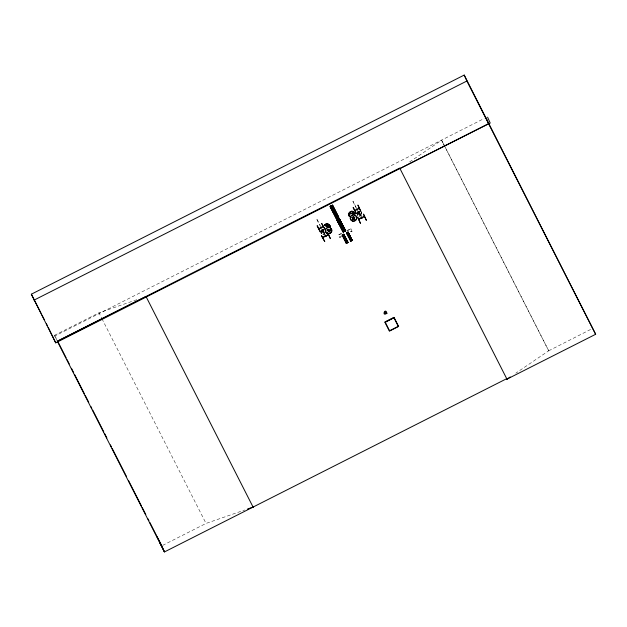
<?xml version="1.0" encoding="UTF-8"?>
<svg xmlns="http://www.w3.org/2000/svg" width="627" height="627" viewBox="0 0 627 627"><rect width="100%" height="100%" fill="white"/><g stroke="black" fill="none" stroke-linecap="round" stroke-linejoin="round"><path stroke-width="0.47" stroke-dasharray="3.13 2.35" d="M325.844 224.701L325.515 224.49M325.523 224.552L325.907 224.819L325.75 224.442M326.338 226.504L326.824 226.253M327.741 229.02L328.117 229.364L328.329 228.894M328.438 231.136L328.666 230.47L329.332 230.681M328.423 230.877L329.12 230.705M329.222 230.822L328.854 231.222L328.579 230.783M349.404 216.409A3.221 3.159 -24.1 0 1 349.678 211.934A3.213 3.151 -24.1 0 1 354.208 212.153C351.692 208.995 346.645 213.196 349.137 216.378M348.792 214.732C348.957 212.341 351.865 210.782 353.887 212.145M349.09 215.382C349.239 213.329 351.433 211.777 353.416 212.443M349.372 216.009L349.521 215.147A3.221 3.159 -24.1 0 0 349.443 215.994A3.213 3.151 -24.1 0 1 349.631 215.241M349.921 212.49L350.571 212.098M350.791 211.754L350.446 212.145M352.554 216.746L353.362 216.346M353.432 217.977L353.26 218.431M348.714 213.305L349.082 212.545M349.012 213.878L349.38 213.125M349.263 214.552L349.67 213.783M352.656 216.291L353.228 216.527M353.299 218.172L353.847 218.031M354.004 218.486L353.926 218M354.184 218.455L353.291 218.408M322.701 230.415L323.422 229.67M322.607 230.477L321.306 230.736M358.613 212.247L359.295 211.526L356.787 212.749M324.214 225.117C325.813 222.538 330.037 223.635 330.358 226.621A3.221 3.159 -24.1 0 0 325.358 225.728L327.709 224.874M328.219 224.395L329.606 225.281L330.445 226.778A3.268 3.213 -24.1 0 0 324.504 225.744L326.557 224.294M328.43 229.27L327.592 229.121M329.081 231.104L329.136 230.65M329.669 230.524L330.257 229.89A3.221 3.159 -24.1 0 1 328.18 231.277L329.692 230.532L328.971 230.995M355.117 217.303L353.032 218.721M322.968 230.313L323.759 229.545M409.564 161.993L441.62 140.197L548.703 350.806L515.849 373.143M325.358 225.728L326.056 225.258M325.687 226.449A3.221 3.159 -24.1 0 1 330.217 226.66A3.213 3.151 -24.1 0 0 325.687 226.457A3.221 3.159 -24.1 0 1 330.186 226.606A3.213 3.151 -24.1 0 0 325.648 226.355L327.137 225.571M325.609 226.347L326.322 225.861M349.411 216.409A3.213 3.151 -24.1 0 1 349.686 211.942L350.352 211.417M328.274 229.474L328.548 229.059M329.128 229.278L326.753 230.117M329.402 229.882L327.02 230.72A3.221 3.159 -24.1 0 0 329.371 229.874A3.268 3.213 -24.1 0 1 327.028 230.705M329.888 231.034A3.213 3.151 -24.1 0 1 328.407 231.786A3.221 3.159 -24.1 0 0 329.912 231.081L328.446 231.919A3.213 3.151 -24.1 0 0 329.935 231.136L328.438 231.896M329.512 232.209L330.21 231.731M329.52 232.225L330.233 231.747M353.283 217.177L353.989 216.691A3.221 3.159 -24.1 0 1 351.637 217.506L353.283 217.177L352.468 217.451M351.912 218.11A3.221 3.159 -24.1 0 0 354.231 217.287L351.88 218.133M353.416 217.961L354.263 217.295M353.894 218.619L353.847 217.969M354.819 218.541L353.299 219.309L351.598 219.231A3.213 3.151 -24.1 0 0 354.796 218.549M354.373 219.63A3.221 3.159 -24.1 0 0 355.07 219.16A3.268 3.213 -24.1 0 1 354.365 219.607L355.094 219.168M321.071 230.948L321.784 230.47M357.084 212.718L357.798 212.239M357.319 212.506L358.738 212.192M56.986 340.461L54.643 335.257L98.964 312.826L101.511 317.85M53.938 336.456L484.138 118.534M317.074 219.356L323.665 232.194L323.281 232.382L322.913 231.637L323.556 231.943M352.829 201.251L359.349 214.128L353.079 201.126M321.604 230.187L323.117 229.427M357.743 212.255L359.122 211.197M320.781 230.979L323.218 229.67M321.651 230.799L324.073 229.537L320.083 231.724M359.271 211.722L357.656 212.569L360.141 211.417M321.714 230.924L323.336 230.101M357.727 212.694L359.349 211.871M323.595 230.634L321.314 231.496M359.6 212.404L357.327 213.266M321.243 232.115L324.817 230.368M357.249 213.893L360.117 212.498M359.106 213.611L359.216 213.807M359.24 213.243L359.671 213.964L358.918 213.407M320.71 227.123L323.258 232.131M361.246 213.094L361.661 212.616L361.293 213.086M321.134 233.385L323.61 232.068M357.139 215.155L361.724 212.733L357.265 215.406M321.173 233.432L321.682 233.173M357.178 215.21L357.555 214.724M320.64 230.971L321.769 233.369L321.557 232.923L321.259 233.636L324.621 231.872M325.099 235.697L323.72 232.703L324.167 232.476L324.715 233.573L322.96 234.427M360.227 215.374L360.729 215.343L360.18 214.246L359.733 214.473L360.251 214.403M323.791 232.852L324.167 232.476L324.825 234.012M324.198 233.644L324.653 233.416M360.212 215.414L360.658 215.186M358.973 216.197L362.045 214.646M323.015 234.522L324.551 233.746M359.02 216.291L362.092 214.74M341.378 236.638L339.732 237.468L338.541 234.843L341.825 233.181M347.562 230.274L350.971 228.863L346.872 230.94M341.135 233.847L338.541 234.843M341.245 236.387L339.732 237.468M350.274 231.825L352.037 231.245L350.399 232.076M162.605 545.419L206.048 523.427L244.789 509.986M548.703 350.806L591.222 329.144M359.757 212.13L357.508 213.258L358.354 212.404L357.288 212.569M323.665 230.391L321.479 231.481L322.341 230.634L321.275 230.799M350.626 212.02L352.256 211.66L354.537 212.694M354.467 213.431L351.982 212.961L349.913 214.403A3.221 3.159 -24.1 0 1 355.047 214.011M351.449 213.862L353.111 213.509L354.725 214.019A3.268 3.213 -24.1 0 0 351.457 213.878A3.221 3.159 -24.1 0 1 354.663 214.034M351.488 213.956L351.52 213.948A3.221 3.159 -24.1 0 1 354.71 214.144M326.589 226.449L328.25 226.096M327.396 226.198L326.604 226.48A3.221 3.159 -24.1 0 1 329.802 226.621M352.742 218.063L353.777 217.828M136.78 299.714L98.964 312.826M351.998 212.992L352.852 212.921M352.256 213.611L353.918 213.682M353.793 218.588L353.385 218.274M352.178 218.792L353.032 218.698M326.557 224.317L328.258 224.372L329.684 225.281M327.122 225.548L328.83 225.657L330.249 226.566M328.532 230.955L329.112 231.347L329.065 230.587M351.614 219.254L352.452 219.403M327.153 223.643L327.992 223.792M327.694 224.905L328.556 225.03M327.992 225.516L328.83 225.665M328.234 226.12L329.097 226.245M353.377 212.467L354.184 212.804A3.221 3.159 -24.1 0 0 349.208 216.158M328.517 225.054L329.324 225.391M329.057 226.269L329.865 226.606M329.269 225.406L329.974 225.939M348.886 215.774L349.364 216.464L348.871 215.782M329.896 225.939L330.46 226.637M548.649 350.689L441.573 140.087L443.885 145.26M361.152 212.882L361.371 213.329L361.183 212.89M360.235 214.45L360.682 215.327M360.282 215.57L359.733 214.473L361.223 217.608M324.222 232.68L324.668 233.557M324.512 233.542L324.7 233.926L324.394 233.628M323.72 232.703L324.269 233.8M316.815 219.481L319.864 225.501M101.95 318.728L206.126 523.6M54.659 335.257L57.308 340.477M323.375 231.763L323.446 231.927M360.729 210.688L361.834 213.047L361.387 213.274L360.282 210.915M361.661 212.616L361.881 213.07M359.247 211.62L359.498 212.169L358.08 212.882L357.641 211.895M358.887 211.503L357.939 211.871M360.18 214.246L361.944 218.157M348.941 215.727L349.176 216.284M350.846 228.612L352.037 231.245M323.242 229.85L323.485 230.399L322.074 231.112L321.573 230.14M325.601 235.642L324.606 233.409L324.222 233.605L325.217 235.83M322.881 229.733L321.933 230.093M320.091 231.01L321.259 233.636M354.757 212.804L355.031 213.603M329.896 225.391L330.17 226.182A3.213 3.151 -24.1 0 0 324.3 225.211A3.221 3.159 -24.1 0 1 330.115 226.245M349.137 215.343L349.153 216.229M348.847 214.685L348.855 215.57M325.413 225.838A3.221 3.159 -24.1 0 1 330.413 226.731M330.163 229.788A3.221 3.159 -24.1 0 1 328.133 231.167M327.294 231.238A3.221 3.159 -24.1 0 1 326.471 231.089M324.567 225.814A3.221 3.159 -24.1 0 1 330.39 226.849M329.324 229.756A3.221 3.159 -24.1 0 1 326.996 230.579M324.52 225.704A3.221 3.159 -24.1 0 1 330.343 226.739M330.852 229.756A3.213 3.151 -24.1 0 1 330.484 230.501A3.221 3.159 -24.1 0 0 330.852 229.756A3.221 3.159 -24.1 0 1 330.46 230.446A3.213 3.151 -24.1 0 0 330.805 229.654M329.935 231.136A3.221 3.159 -24.1 0 1 328.454 231.888M330.163 231.629A3.221 3.159 -24.1 0 1 329.465 232.108M349.678 211.934A3.221 3.159 -24.1 0 1 354.208 212.145M351.614 217.444A3.213 3.151 -24.1 0 0 354.482 215.986A3.221 3.159 -24.1 0 1 351.614 217.444A3.213 3.151 -24.1 0 0 354.506 216.041M355.023 217.201A3.221 3.159 -24.1 0 1 352.155 218.651M354.772 218.494A3.221 3.159 -24.1 0 1 351.629 219.168M349.231 216.393A3.221 3.159 -24.1 0 1 354.506 212.804M349.999 214.497A3.213 3.151 -24.1 0 1 355.07 214.081M355.015 219.05A3.221 3.159 -24.1 0 1 354.326 219.521M330.891 229.709L330.523 230.493L330.907 229.741M355.101 213.948L354.451 213.407L355.109 213.979M355.227 214.034L354.757 213.352A3.221 3.159 -24.1 0 1 355.219 214.034M357.782 215.147L357.562 214.693L357.782 215.147M326.753 230.031A3.221 3.159 -24.1 0 0 329.073 229.208A3.221 3.159 -24.1 0 1 326.777 230.085A3.213 3.151 -24.1 0 0 329.097 229.263A3.213 3.151 -24.1 0 1 326.753 230.023M330.092 226.19A3.221 3.159 -24.1 0 0 324.269 225.148A3.213 3.151 -24.1 0 1 330.084 226.19M354.953 213.603A3.221 3.159 -24.1 0 0 354.678 212.827A3.213 3.151 -24.1 0 1 354.945 213.603M349.709 211.989A3.221 3.159 -24.1 0 0 349.427 216.472A3.213 3.151 -24.1 0 1 349.709 211.997A3.221 3.159 -24.1 0 1 354.239 212.2A3.213 3.151 -24.1 0 0 349.709 211.997M354.976 213.658A3.221 3.159 -24.1 0 0 354.702 212.882A3.213 3.151 -24.1 0 1 354.968 213.658"/><path stroke-width="0.94" d="M344.356 237.805L344.991 238.213M349.341 235.971L348.988 235.462M386.93 313.296C385.252 306.768 381.349 317.223 386.922 313.288M344.999 238.229L344.364 237.821M348.714 235.556L348.855 236.214L349.341 235.76M336.675 218.525L330.147 206.369L332.655 205.154L338.878 217.428L336.213 218.752L329.982 206.495L330.343 206.314L336.542 218.596L330.601 206.142L337.028 218.345L330.586 206.173M338.439 217.64L338.078 217.828L331.84 205.57L332.208 205.382M332.153 205.413L338.408 217.663L332.294 205.342L332.647 205.162M343.33 231.99L336.793 219.889L343.04 232.139L345.696 230.807L339.27 218.604L336.958 219.771L343.353 231.982L337.24 219.662L337.6 219.474L343.627 231.818M345.195 231.065L338.823 218.831L344.897 231.214L345.25 231.034L339.27 218.604L345.689 230.814M337.545 219.505L343.51 231.904L337.295 219.63M345.501 230.861L339.113 218.729M343.58 234.412L347.491 242.712L348.032 242.437L343.745 234.294L348.032 242.437M346.802 232.742L350.885 240.987M347.632 232.358L348.165 232.092L352.006 240.431L347.632 232.358L348.15 232.1L352.123 240.368M346.363 243.245L346.794 243.057L346.276 243.315L342.099 235.149L343.737 234.271L347.922 242.477L346.253 243.331L346.77 243.064L342.53 234.921L346.488 243.213M346.59 243.158L342.64 234.874M347.491 242.712L343.447 234.443L347.53 242.688L348.016 242.445M506.718 378.669L506.969 379.163L510.237 376.952M330.468 206.259L336.723 218.502M332.177 205.405L338.408 217.663M332.326 205.327L338.58 217.569M338.674 217.498L332.459 205.209M337.569 219.497L343.667 231.794M338.98 218.799L345.218 231.057M347.656 232.351L351.825 240.517L352.303 240.274M350.571 241.144L351.081 240.886M488.566 123.668L55.725 342.844L31.35 294.196L464.215 75.068L595.65 334.277L506.969 379.163L399.697 168.036L57.37 341.331L164.454 551.932L506.781 378.637L507.031 379.131M34.015 300.145L466.88 81.016L464.215 75.068M330.782 207.623L333.094 206.455M333.517 207.286L331.197 208.423M331.84 209.7L334.136 208.501M333.039 212.044L335.327 210.844M317.09 225.853L320.178 231.88M321.706 223.518L325.029 229.427L321.722 223.51M353.095 207.631L356.183 213.65M335.751 217.381L338.055 216.221M318.814 228.62L323.171 226.41M354.827 210.39L359.185 208.188M318.947 228.871L323.305 226.66M354.953 210.641L359.31 208.438M337.592 221.017L339.897 219.85M338.016 221.848L340.312 220.649M338.651 223.087L340.955 221.919M339.215 224.192L341.519 223.024M339.842 225.438L342.154 224.27M327.537 232.398L330.366 238.613L327.553 232.445M357.672 217.201L360.478 223.369L357.633 217.161M363.542 214.168L366.38 220.383L363.566 214.215M322.654 237.39L328.289 234.482M358.668 219.16L364.303 216.252M364.436 216.558L358.769 219.364M325.554 236.575L325.938 236.379L325.507 235.454L325.052 235.681L325.531 236.622L325.985 236.395L325.484 235.501M361.56 218.353L361.944 218.157L361.497 217.271M342.554 230.775L344.866 229.607M324.708 241.419L321.385 235.509L324.715 241.473M351.065 240.893L350.556 241.152L352.194 240.29L348.032 232.1L346.386 232.978L350.791 241.034M342.632 235.901L344.168 235.125M346.927 233.73L348.463 232.954M344.874 236.512L343.322 237.265M347.624 235.117L349.168 234.333M348.001 235.854L349.545 235.07M344.137 238.856L345.673 238.072M349.968 235.901L348.416 236.661M345.939 242.414L347.483 241.638M350.234 240.243L351.771 239.459M347.319 242.641L346.888 242.955M351.653 240.541L351.183 240.776M394.03 317.372L384.806 322.043L389.43 331.142L398.631 326.424L394.054 317.419M385.19 322.16L393.905 317.748L398.27 326.346L389.555 330.758L385.213 322.207L393.905 317.748M57.284 341.159L145.989 296.469L253.324 507.564M399.948 168.53L490.212 123.057L487.579 117.155M247.547 509.014L253.073 507.071M346.629 232.852L350.752 241.05M342.334 235.031L346.386 243.245M157.095 536.9L161.39 545.2M159.736 542.802L164.454 551.932L161.735 545.858M466.88 81.016L595.65 334.277M353.33 207.506L356.402 213.541M347.875 232.233L352.021 240.415M330.601 206.142L336.864 218.408M317.325 225.736L320.397 231.771M57.755 341.347L66.156 357.884M67.042 359.624L69.26 363.973M71.47 368.323L73.68 372.673M74.566 374.413L84.3 393.56M85.186 395.3L88.728 402.268M90.939 406.617L91.824 408.357M92.71 410.097L103.769 431.854M104.654 433.594L106.872 437.944M110.407 444.911L111.292 446.651M112.178 448.391L126.34 476.238M128.551 480.588L141.381 505.824M142.266 507.564L145.809 514.532M148.019 518.882L148.905 520.622M149.79 522.362L161.296 544.988M31.35 294.196L41.1 313.367M41.985 315.107L44.203 319.464M46.414 323.822L47.299 325.57M48.185 327.31L55.725 342.844M485.878 117.657L488.59 123.723M334.7 209.606L332.388 210.774M345.25 237.241L343.706 238.001M328.423 234.788L322.764 237.594M384.57 312.395L385.049 313.578L386.256 313.092L385.777 311.909L384.57 312.395M342.632 234.882L342.123 235.141L342.616 234.89M343.87 234.263L343.361 234.522L343.855 234.271M346.919 232.711L346.41 232.97L346.911 232.719M357.97 205.162L360.784 211.33L357.946 205.17M361.513 217.224L361.066 217.451L361.544 218.4L361.991 218.172L361.513 217.224M344.442 235.658L342.914 236.457L344.442 235.658M348.737 233.487L347.209 234.286L348.745 233.503M327.584 233.589A3.221 3.159 -24.1 0 0 331.746 229.89A3.221 3.159 -24.1 0 0 326.479 228.22A3.221 3.159 -24.1 0 0 327.584 233.589A3.213 3.151 -24.1 0 0 331.746 229.897A3.213 3.151 -24.1 0 0 326.479 228.228A3.213 3.151 -24.1 0 0 327.592 233.581M352.445 221.002A3.221 3.159 -24.1 0 0 356.606 217.31A3.221 3.159 -24.1 0 0 351.339 215.633A3.221 3.159 -24.1 0 0 352.445 221.002A3.213 3.151 -24.1 0 0 356.598 217.31A3.213 3.151 -24.1 0 0 351.339 215.641A3.213 3.151 -24.1 0 0 352.452 220.994"/></g></svg>
